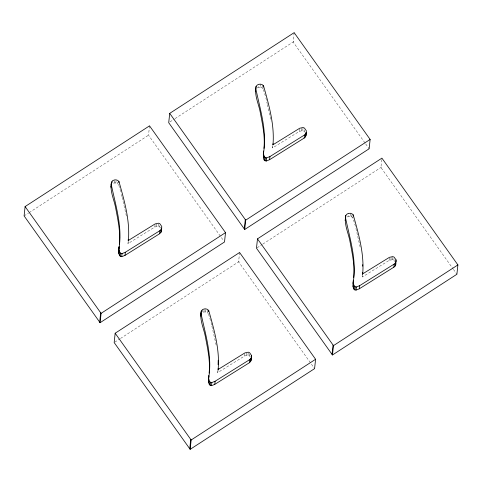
<?xml version="1.0" encoding="UTF-8"?>
<svg xmlns="http://www.w3.org/2000/svg" width="482" height="482" viewBox="0 0 482 482"><rect width="100%" height="100%" fill="white"/><g stroke="black" fill="none" stroke-linecap="round" stroke-linejoin="round"><path stroke-width="0.36" stroke-dasharray="2.41 1.81" d="M112.902 180.509L112.571 183.624C114.487 182.461 117.204 182.75 118.608 184.576M114.114 182.985L114.445 179.87M115.831 182.943L116.162 179.828M117.427 183.485L117.56 182.238M160.735 228.094L159.554 226.883L158.174 226.299L154.818 227.016L127.995 243.597L128.326 240.482M149.528 125.856L148.528 135.201L223.648 240.759M154.818 227.016L155.15 223.901M156.59 226.347L156.927 223.232M158.174 226.299L158.506 223.184M159.554 226.883L159.687 225.636M202.675 309.504L202.338 312.613C204.26 311.45 206.971 311.74 208.381 313.565M203.88 311.974L204.211 308.86M205.597 311.932L205.935 308.823M207.2 312.475L207.531 309.36M250.507 357.084L249.321 355.873L247.941 355.288L244.585 356.005L217.762 372.586L218.099 369.471M239.596 252.502L238.602 261.847L314.589 368.628M257.153 87.947L258.695 87.308L259.027 84.193M263.19 88.899L262.009 87.808L260.413 87.266L260.744 84.151M262.009 87.808L262.341 84.693M244.585 356.005L244.922 352.89M246.362 355.336L246.694 352.222M247.941 355.288L248.272 352.173M249.321 355.873L249.525 354.005M305.317 132.417L304.136 131.206L302.756 130.622L299.4 131.339L272.577 147.92L272.908 144.805M294.147 32.656L293.146 41.994L365.229 143.287M299.4 131.339L299.732 128.224M301.178 130.67L301.509 127.555M302.756 130.622L303.088 127.507M304.136 131.206L304.269 129.959M346.865 217.039L348.408 216.4L348.739 213.285M355.445 226.335L352.908 217.991L351.727 216.9L350.125 216.358L350.462 213.249M351.727 216.9L351.993 214.406M352.908 217.991L353.041 216.743M395.168 260.262L395.035 261.509L393.848 260.298L392.469 259.714L389.113 260.431L362.289 277.011L362.621 273.897M362.657 273.963L362.289 277.011M381.756 159.572L380.913 167.477L452.996 268.769M389.113 260.431L389.444 257.316M390.89 259.762L391.221 256.647M392.469 259.714L392.8 256.599M393.848 260.298L394.047 258.43M127.995 243.597L128.158 242.416M217.762 372.586L217.93 371.405M272.577 147.92L272.746 146.739M24.1 215.918L28.522 213.05M29.155 212.64L149.125 134.809M169.983 121.898L174.4 119.03M175.032 118.62L293.743 41.609M257.117 247.79L262.166 244.513M262.798 244.103L381.509 167.091M114.8 342.154L119.855 338.876M120.488 338.466L239.193 261.461M258.695 87.308L260.413 87.266M348.408 216.4L350.125 216.358M365.663 143.895L369.134 148.775M453.429 269.378L456.9 274.258M263.401 89.592L265.727 97.244M208.592 314.258L210.917 321.91M118.819 185.269L121.145 192.914M355.933 228.504L357.572 235.746M357.734 236.469L360.355 248.055M265.895 97.966L267.203 103.757M267.365 104.48L271.131 121.133M211.08 322.633L211.737 325.525M211.899 326.254L216.316 345.799M121.476 194.367L121.964 196.536M122.127 197.258L126.549 216.81"/><path stroke-width="0.72" d="M128.2 240.922L128.236 239.434M128.363 240.542L128.495 239.301C129.869 219.593 124.217 200.247 118.94 181.461C117.096 179.033 113.023 179.37 111.523 182.009C109.553 190.559 113.897 199 115.529 207.266C117.789 219.4 120.645 231.655 119.355 244.079M218.099 364.699L218.213 360.229M218.063 370.158C220.081 349.842 214.11 329.821 208.712 310.45C206.868 308.022 202.795 308.36 201.295 310.998C199.325 319.548 203.663 327.989 205.296 336.261C207.561 348.39 210.411 360.644 209.128 373.068M272.945 144.871L273.077 143.624C274.451 123.916 268.799 104.57 263.527 85.784C261.678 83.356 257.605 83.693 256.105 86.332C254.135 94.882 258.479 103.323 260.111 111.595C262.371 123.723 265.227 135.978 263.937 148.402M362.494 274.336L362.53 272.848M362.705 266.148L362.741 264.654M362.657 273.963L362.789 272.716C364.163 253.008 358.512 233.662 353.24 214.876C351.396 212.448 347.323 212.785 345.817 215.424C343.853 223.973 348.191 232.414 349.824 240.687C352.083 252.815 354.939 265.07 353.655 277.493M25.1 206.573L24.1 215.918L100.087 322.699L224.516 241.982L225.516 232.637L149.528 125.856L25.1 206.573L101.087 313.354L100.087 322.699M111.191 185.124L111.523 182.009M99.678 322.127L100.678 312.782M118.807 182.708L118.94 181.461M118.771 253.412L119.024 246.826L118.771 253.412L119.578 255.665L120.506 256.472L121.723 256.695L125.007 255.37L159.566 233.77L160.801 232.625L161.44 231.173L161.771 226.486L159.885 223.768L158.506 223.184L155.15 223.901L128.326 240.482L128.495 239.301M119.578 255.665L119.916 252.55L119.102 250.297M120.506 256.472L120.843 253.357L119.916 252.55M121.723 256.695L122.054 253.58L125.338 252.261L159.904 230.655L161.133 229.51L161.771 228.058M115.168 333.225L114.168 342.563L190.161 449.344L314.589 368.628L315.589 359.283L239.596 252.502L115.168 333.225L191.155 440.006L190.161 449.344M125.007 255.37L125.338 252.261M169.718 113.372L168.718 122.717L244.705 229.498L369.134 148.775L370.134 139.437L294.147 32.656L169.718 113.372L245.706 220.154L244.705 229.498M159.566 233.77L159.904 230.655M160.801 232.625L161.133 229.51M161.566 228.354L161.44 231.173M201.295 310.998L200.602 316.15M189.751 448.772L190.752 439.427M208.579 311.697L208.712 310.45M208.543 382.401L208.796 375.815L208.543 382.401L209.351 384.654L210.279 385.461L211.49 385.684L214.773 384.365L249.339 362.759L250.568 361.614L251.212 360.162L251.538 355.475L249.658 352.758L248.272 352.173L244.922 352.89L218.099 369.471L218.262 368.29M209.351 384.654L209.682 381.539L208.875 379.286M210.279 385.461L210.61 382.353L209.682 381.539M211.49 385.684L211.827 382.569L215.105 381.25L249.67 359.644L250.905 358.5L251.544 357.048M214.773 384.365L215.105 381.25M255.84 88.821L256.105 86.332M244.296 228.92L245.296 219.581M263.389 87.031L263.527 85.784M263.353 157.735L263.606 151.149L263.353 157.735L264.16 159.988L265.088 160.795L266.305 161.018L269.589 159.699L304.154 138.093L305.383 136.948L306.022 135.496L306.353 130.809L304.467 128.091L303.088 127.507L299.732 128.224L272.908 144.805L273.077 143.624M264.16 159.988L264.498 156.873L263.69 154.62M265.088 160.795L265.425 157.68L264.498 156.873M257.484 238.855L256.484 248.2L332.472 354.981L456.9 274.258L457.9 264.919L381.913 158.138L257.484 238.855L333.472 345.636L332.472 354.981M266.305 161.018L266.636 157.903L269.92 156.584L304.485 134.978L305.715 133.833L306.353 132.381M269.589 159.699L269.92 156.584M249.339 362.759L249.67 359.644M250.568 361.614L250.905 358.5M251.339 357.343L251.538 355.475M304.154 138.093L304.485 134.978M305.383 136.948L305.715 133.833M306.154 132.677L306.022 135.496M345.486 218.539L345.817 215.424M332.062 354.403L333.062 345.064M353.107 216.123L353.24 214.876M353.071 286.826L353.324 280.241L353.071 286.826L353.878 289.079L354.806 289.887L356.017 290.11L359.301 288.79L393.866 267.185L395.095 266.04L395.734 264.588L396.065 259.9L394.18 257.183L392.8 256.599L389.444 257.316L362.621 273.897L362.789 272.716M353.878 289.079L354.21 285.965L353.402 283.711M354.806 289.887L355.138 286.772L354.21 285.965M356.017 290.11L356.349 286.995L359.632 285.675L394.198 264.07L395.427 262.925L396.071 261.473M359.301 288.79L359.632 285.675M393.866 267.185L394.198 264.07M395.095 266.04L395.427 262.925M395.933 261.148L396.065 259.9M118.693 249.941C122.958 227.618 115.626 205.687 111.167 184.046M208.465 378.93C212.731 356.608 205.392 334.683 200.934 313.035M263.274 154.264C267.54 131.941 260.208 110.017 255.749 88.369M352.987 283.356C357.252 261.033 349.92 239.108 345.461 217.46M110.836 187.161L111.071 185.799M255.418 91.484L255.653 90.122M345.13 220.575L345.365 219.214M101.087 313.354L225.516 232.637M245.706 220.154L370.134 139.437M333.472 345.636L457.9 264.919M191.155 440.006L315.589 359.283M265.425 157.68L266.636 157.903M355.138 286.772L356.349 286.995M120.843 253.357L122.054 253.58M210.61 382.353L211.827 382.569M395.734 263.015L395.734 264.588M251.206 358.59L251.212 360.162"/></g></svg>
